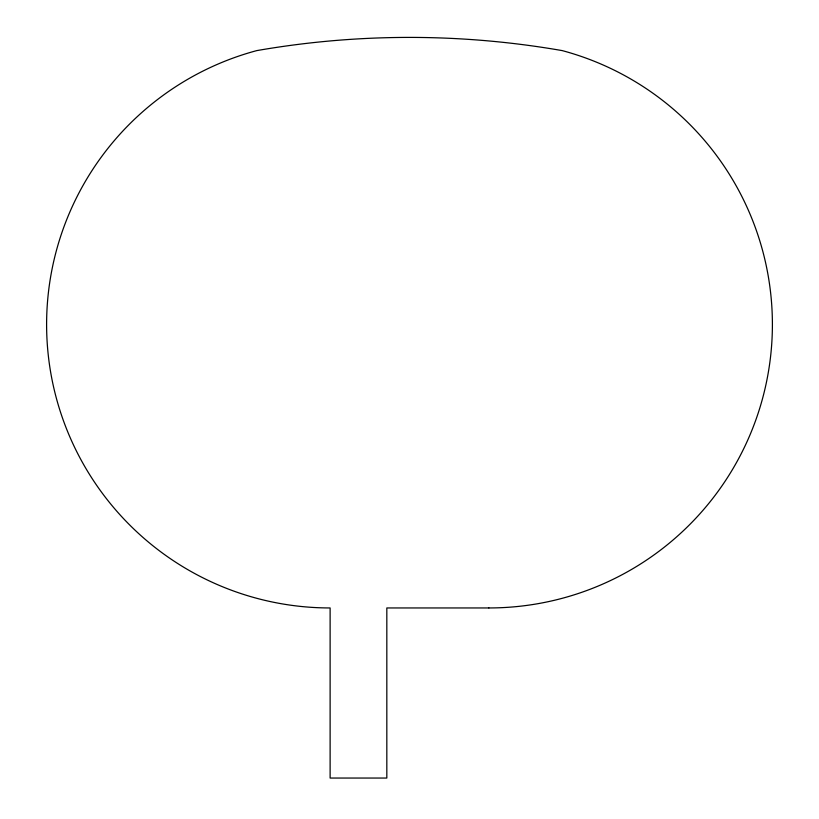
<?xml version="1.0" encoding="UTF-8"?>
<svg xmlns="http://www.w3.org/2000/svg" width="819" height="819" viewBox="0 0 819 819"><rect width="100%" height="100%" fill="white"/><g stroke="black" fill="none" stroke-linecap="round" stroke-linejoin="round"><path stroke-width="1.23" d="M488.882 607.954L386.824 607.954L386.824 778.05L330.118 778.05L330.118 607.954A283.497 283.497 0 0 1 256.746 50.614A889.997 889.997 0 0 1 562.254 50.614A283.497 283.497 0 0 1 488.882 607.954"/></g></svg>
